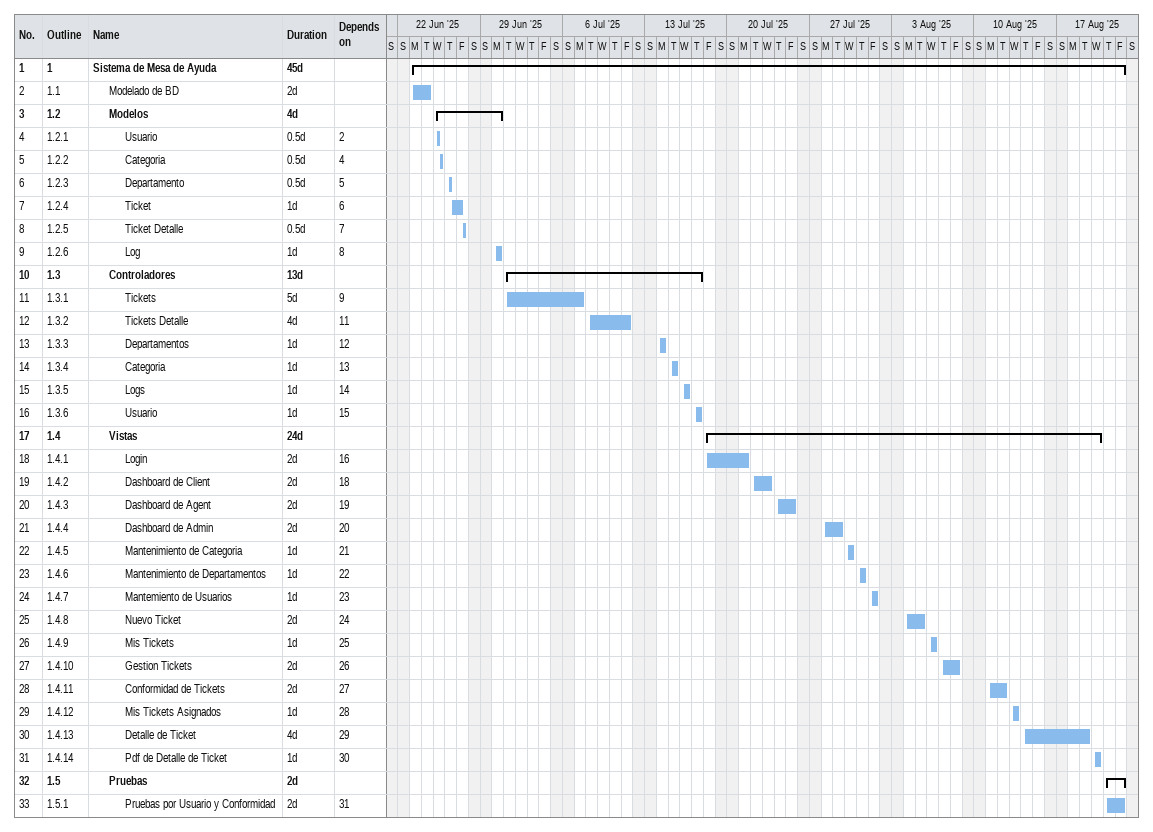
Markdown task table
| ID | WBS | Task | Duration | Start | Finish | Predecessors |
|---|---|---|---|---|---|---|
| 1 | 1 | **Sistema de Mesa de Ayuda** | 45d | 2025-06-23 | 2025-08-22 |  |
| 2 | 1.1 | Modelado de BD | 2d | 2025-06-23 | 2025-06-24 |  |
| 3 | 1.2 | **Modelos** | 4d | 2025-06-25 | 2025-06-30 |  |
| 4 | 1.2.1 | Usuario | 0.5d | 2025-06-25 | 2025-06-25 | 2 |
| 5 | 1.2.2 | Categoria | 0.5d | 2025-06-25 | 2025-06-25 | 4 |
| 6 | 1.2.3 | Departamento | 0.5d | 2025-06-26 | 2025-06-26 | 5 |
| 7 | 1.2.4 | Ticket | 1d | 2025-06-26 | 2025-06-27 | 6 |
| 8 | 1.2.5 | Ticket Detalle | 0.5d | 2025-06-27 | 2025-06-27 | 7 |
| 9 | 1.2.6 | Log | 1d | 2025-06-30 | 2025-06-30 | 8 |
| 10 | 1.3 | **Controladores** | 13d | 2025-07-01 | 2025-07-17 |  |
| 11 | 1.3.1 | Tickets | 5d | 2025-07-01 | 2025-07-07 | 9 |
| 12 | 1.3.2 | Tickets Detalle | 4d | 2025-07-08 | 2025-07-11 | 11 |
| 13 | 1.3.3 | Departamentos | 1d | 2025-07-14 | 2025-07-14 | 12 |
| 14 | 1.3.4 | Categoria | 1d | 2025-07-15 | 2025-07-15 | 13 |
| 15 | 1.3.5 | Logs | 1d | 2025-07-16 | 2025-07-16 | 14 |
| 16 | 1.3.6 | Usuario | 1d | 2025-07-17 | 2025-07-17 | 15 |
| 17 | 1.4 | **Vistas** | 24d | 2025-07-18 | 2025-08-20 |  |
| 18 | 1.4.1 | Login | 2d | 2025-07-18 | 2025-07-21 | 16 |
| 19 | 1.4.2 | Dashboard de Client | 2d | 2025-07-22 | 2025-07-23 | 18 |
| 20 | 1.4.3 | Dashboard de Agent | 2d | 2025-07-24 | 2025-07-25 | 19 |
| 21 | 1.4.4 | Dashboard de Admin | 2d | 2025-07-28 | 2025-07-29 | 20 |
| 22 | 1.4.5 | Mantenimiento de Categoria | 1d | 2025-07-30 | 2025-07-30 | 21 |
| 23 | 1.4.6 | Mantenimiento de Departamentos | 1d | 2025-07-31 | 2025-07-31 | 22 |
| 24 | 1.4.7 | Mantemiento de Usuarios | 1d | 2025-08-01 | 2025-08-01 | 23 |
| 25 | 1.4.8 | Nuevo Ticket | 2d | 2025-08-04 | 2025-08-05 | 24 |
| 26 | 1.4.9 | Mis Tickets | 1d | 2025-08-06 | 2025-08-06 | 25 |
| 27 | 1.4.10 | Gestion Tickets | 2d | 2025-08-07 | 2025-08-08 | 26 |
| 28 | 1.4.11 | Conformidad de Tickets | 2d | 2025-08-11 | 2025-08-12 | 27 |
| 29 | 1.4.12 | Mis Tickets Asignados | 1d | 2025-08-13 | 2025-08-13 | 28 |
| 30 | 1.4.13 | Detalle de Ticket | 4d | 2025-08-14 | 2025-08-19 | 29 |
| 31 | 1.4.14 | Pdf de Detalle de Ticket | 1d | 2025-08-20 | 2025-08-20 | 30 |
| 32 | 1.5 | **Pruebas** | 2d | 2025-08-21 | 2025-08-22 |  |
| 33 | 1.5.1 | Pruebas por Usuario y Conformidad | 2d | 2025-08-21 | 2025-08-22 | 31 |
